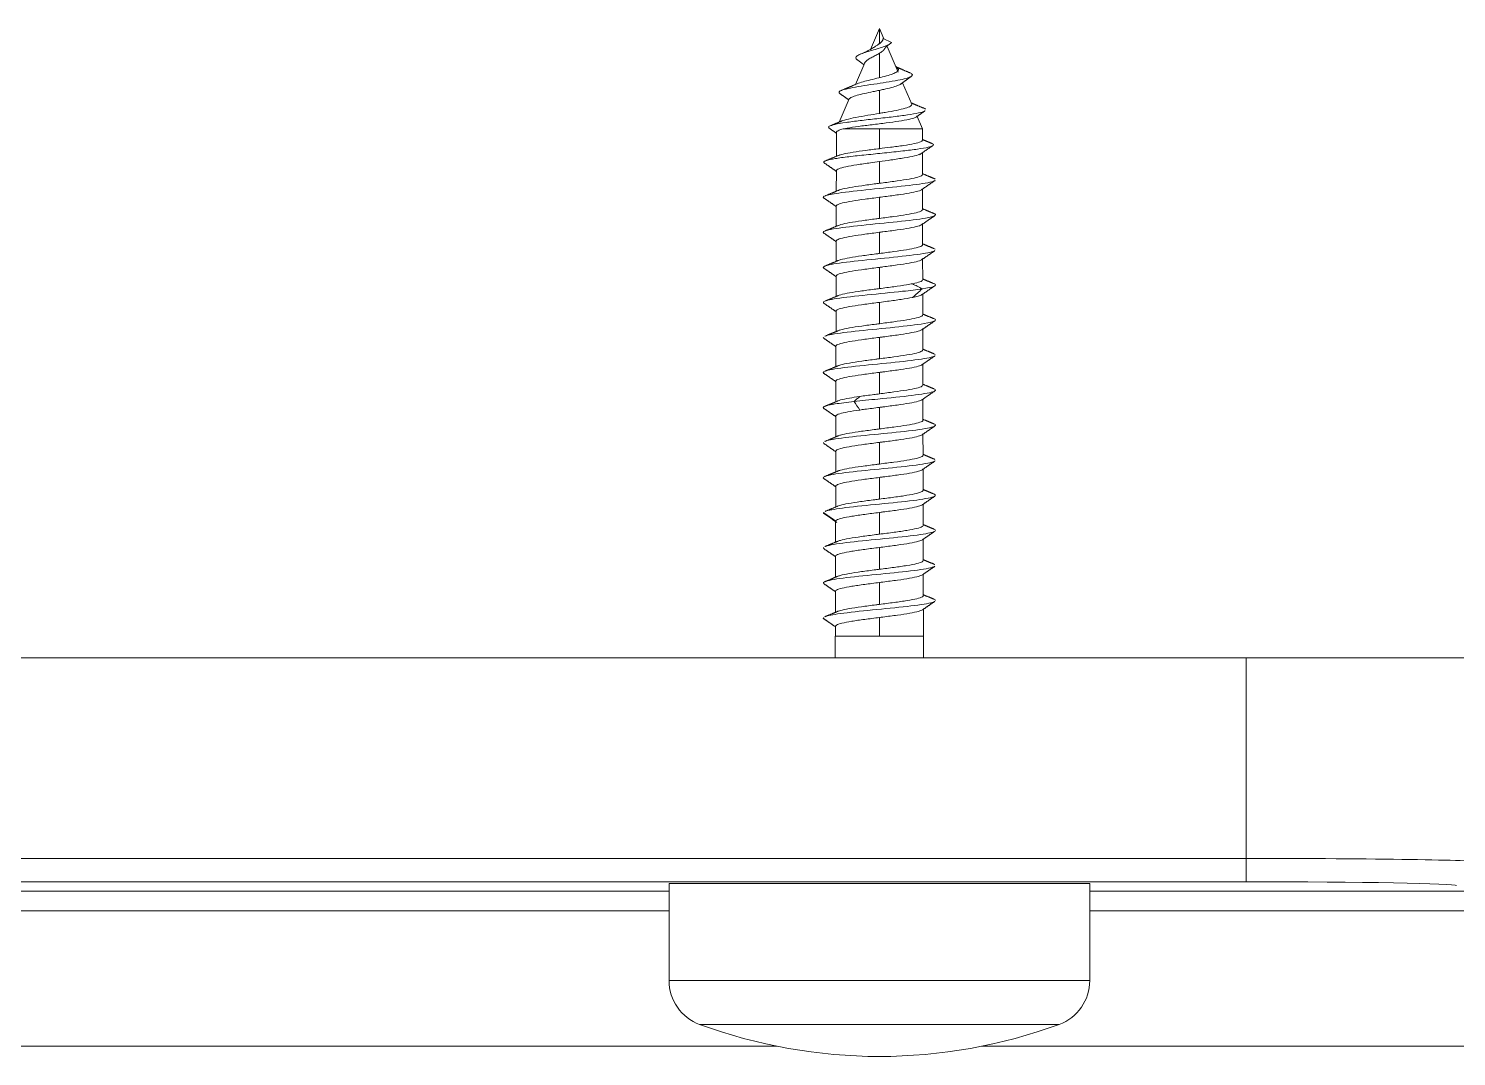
# Model space of a CAD drawing. Extents: x 4791 to 7950, y -233 to 2082.
# Drawn here: x 5744.2 to 5805.3, y 1783.2 to 1827.1 of the extents above; entities that cross this region are included whole.
import ezdxf

# ---------------------------------------------------------------- set-up
doc = ezdxf.new("R2010")
doc.units = 0
doc.header["$LTSCALE"] = 1.7
doc.header["$MEASUREMENT"] = 0
doc.layers.add('1', color=7, linetype='CONTINUOUS', true_color=0xffffff)

msp = doc.modelspace()

# ---------------------------------------------------------------- linework, layer by layer
at = {"layer": '1', "color": 7, "linetype": 'Continuous', "lineweight": 18}
for p, q in [((5780.631, 1827.139), (5780.25, 1826.249)), ((5780.82, 1826.698), (5780.631, 1827.139)), ((5780.79, 1826.713), (5781.151, 1826.546)), ((5781.044, 1826.462), (5781.006, 1826.432)), ((5781.434, 1825.266), (5780.958, 1826.377)), ((5780.003, 1825.672), (5779.607, 1824.748)), ((5782.016, 1823.909), (5781.624, 1824.822)), ((5779.34, 1824.125), (5778.917, 1823.138)), ((5782.471, 1822.847), (5782.242, 1823.381)), ((5779.08, 1822.847), (5780.631, 1822.847)), ((5780.631, 1822.847), (5782.471, 1822.847)), ((5782.472, 1822.358), (5782.471, 1822.847)), ((5778.792, 1822.691), (5778.79, 1821.672)), ((5782.475, 1820.893), (5782.473, 1821.827)), ((5778.789, 1821.056), (5778.787, 1820.18)), ((5782.478, 1819.392), (5782.476, 1820.272)), ((5778.786, 1819.545), (5778.784, 1818.678)), ((5782.48, 1817.891), (5782.479, 1818.774)), ((5778.783, 1818.047), (5778.781, 1817.177)), ((5782.483, 1816.389), (5782.482, 1817.275)), ((5778.78, 1816.549), (5778.778, 1815.676)), ((5782.486, 1814.889), (5782.485, 1815.777)), ((5778.777, 1815.051), (5778.775, 1814.175)), ((5782.489, 1813.387), (5782.487, 1814.28)), ((5778.774, 1813.553), (5778.772, 1812.674)), ((5782.492, 1811.886), (5782.49, 1812.781)), ((5778.771, 1812.055), (5778.769, 1811.172)), ((5782.495, 1810.385), (5782.493, 1811.283)), ((5778.768, 1810.557), (5778.766, 1809.671)), ((5782.498, 1808.884), (5782.496, 1809.785)), ((5778.765, 1809.059), (5778.764, 1808.17)), ((5782.501, 1807.383), (5782.499, 1808.287)), ((5778.762, 1807.561), (5778.761, 1806.669)), ((5782.504, 1805.881), (5782.502, 1806.79)), ((5778.759, 1806.063), (5778.758, 1805.168)), ((5782.507, 1804.38), (5782.505, 1805.291)), ((5778.757, 1804.565), (5778.755, 1803.667)), ((5782.51, 1802.879), (5782.508, 1803.793)), ((5778.754, 1803.067), (5778.752, 1802.165)), ((5782.513, 1801.139), (5782.511, 1802.296)), ((5778.751, 1801.569), (5778.75, 1801.139)), ((5778.743, 1801.139), (5778.743, 1800.216)), ((5780.631, 1801.139), (5778.743, 1801.139)), ((5782.52, 1801.139), (5780.631, 1801.139)), ((5782.52, 1800.216), (5782.52, 1801.139)), ((5796.318, 1800.216), (5504.845, 1800.216)), ((5796.318, 1800.216), (5806.317, 1800.216)), ((5771.631, 1790.565), (5771.631, 1786.412)), ((5771.631, 1790.565), (5789.631, 1790.565)), ((5789.631, 1786.412), (5789.631, 1790.565))]:
    msp.add_line(p, q, dxfattribs=at)
at = {"layer": '1', "color": 7, "linetype": 'Continuous', "lineweight": 13}
for p, q in [((5780.631, 1827.139), (5780.631, 1826.492)), ((5780.631, 1825.036), (5780.631, 1826.081)), ((5780.631, 1823.509), (5780.631, 1824.495)), ((5780.631, 1822), (5780.631, 1822.847)), ((5780.631, 1820.518), (5780.631, 1821.449)), ((5780.631, 1819.017), (5780.631, 1819.919)), ((5780.631, 1817.516), (5780.631, 1818.421)), ((5780.631, 1816.014), (5780.631, 1816.923)), ((5780.631, 1814.513), (5780.631, 1815.425)), ((5780.631, 1813.012), (5780.631, 1813.927)), ((5780.631, 1811.511), (5780.631, 1812.429)), ((5780.631, 1810.01), (5780.631, 1810.931)), ((5780.631, 1808.509), (5780.631, 1809.433)), ((5780.631, 1807.007), (5780.631, 1807.935)), ((5780.631, 1805.506), (5780.631, 1806.437)), ((5780.631, 1804.005), (5780.631, 1804.939)), ((5780.631, 1802.504), (5780.631, 1803.441)), ((5780.631, 1801.139), (5780.631, 1801.943)), ((5796.318, 1791.635), (5796.318, 1800.216)), ((5504.845, 1791.635), (5796.318, 1791.635)), ((5796.318, 1791.635), (5796.318, 1790.635)), ((5796.318, 1790.635), (5504.845, 1790.635)), ((5529.634, 1790.232), (5771.631, 1790.232)), ((5789.629, 1790.232), (5806.11, 1790.232)), ((5771.631, 1789.39), (5529.634, 1789.39)), ((5806.11, 1789.39), (5789.629, 1789.39)), ((5771.631, 1786.412), (5789.631, 1786.412)), ((5772.941, 1784.535), (5788.322, 1784.535)), ((5776.239, 1783.601), (5525.025, 1783.601)), ((5881.516, 1783.601), (5785.014, 1783.601))]:
    msp.add_line(p, q, dxfattribs=at)
at = {"layer": '1', "color": 7, "linetype": 'Continuous', "lineweight": 18}
for centre, radius, start, end in [((5773.631, 1786.412), 2, 180, 249.79319), ((5787.631, 1786.412), 2, 290.20681, 0), ((5780.631, 1805.43), 22.266, 249.79319, 290.20681)]:
    msp.add_arc(centre, radius, start, end, dxfattribs=at)
at = {"layer": '1', "color": 7, "linetype": 'Continuous', "lineweight": 13}
for centre, major_axis, ratio in [((5796.318, 1791.478), (10, 0), 0.01571), ((5796.318, 1790.478), (9, 0), 0.017455)]:
    msp.add_ellipse(centre, major_axis=major_axis, ratio=ratio, start_param=0.017453, end_param=1.570796, dxfattribs=at)
at = {"layer": '1', "color": 7, "linetype": 'Continuous', "lineweight": 18}
for points, knots in [([(5779.675, 1825.811), (5779.66, 1825.822), (5779.647, 1825.832), (5779.616, 1825.87), (5779.614, 1825.897), (5779.651, 1825.953), (5779.691, 1825.982), (5779.806, 1826.038), (5779.879, 1826.067), (5780.045, 1826.122), (5780.14, 1826.151), (5780.333, 1826.207), (5780.433, 1826.236), (5780.623, 1826.293), (5780.715, 1826.321), (5780.877, 1826.378), (5780.949, 1826.407), (5781.061, 1826.464), (5781.105, 1826.493), (5781.14, 1826.53), (5781.146, 1826.538), (5781.151, 1826.546)], [0, 0, 0, 0, 0.053994, 0.053994, 0.187609, 0.187609, 0.321597, 0.321597, 0.44559, 0.44559, 0.564489, 0.564489, 0.677266, 0.677266, 0.783346, 0.783346, 0.883307, 0.883307, 0.976211, 0.976211, 1, 1, 1, 1]), ([(5780.45, 1826.368), (5780.462, 1826.376), (5780.475, 1826.384), (5780.53, 1826.42), (5780.573, 1826.449), (5780.619, 1826.483), (5780.625, 1826.488), (5780.631, 1826.492)], [0, 0, 0, 0, 0.21073, 0.21073, 0.896872, 0.896872, 1, 1, 1, 1]), ([(5780.631, 1826.492), (5780.655, 1826.51), (5780.677, 1826.529), (5780.724, 1826.574), (5780.748, 1826.602), (5780.771, 1826.642), (5780.776, 1826.655), (5780.783, 1826.676), (5780.785, 1826.684), (5780.788, 1826.696), (5780.788, 1826.701), (5780.789, 1826.707), (5780.789, 1826.708), (5780.789, 1826.711), (5780.79, 1826.711), (5780.79, 1826.712), (5780.79, 1826.712), (5780.79, 1826.712), (5780.79, 1826.712), (5780.79, 1826.713)], [0, 0, 0, 0, 0.270369, 0.270369, 0.64921, 0.64921, 0.812706, 0.812706, 0.91559, 0.91559, 0.968278, 0.968278, 0.98945, 0.98945, 0.996538, 0.996538, 0.998675, 0.998675, 1, 1, 1, 1]), ([(5780.45, 1826.371), (5780.428, 1826.354), (5780.357, 1826.304), (5780.203, 1826.22), (5779.997, 1826.121), (5779.856, 1826.058), (5779.782, 1826.026)], [0, 0, 0, 0, 0.133749, 0.407058, 0.694727, 1, 1, 1, 1]), ([(5780.631, 1826.081), (5780.628, 1826.079), (5780.624, 1826.077), (5780.606, 1826.067), (5780.591, 1826.058), (5780.519, 1826.018), (5780.458, 1825.986), (5780.344, 1825.926), (5780.288, 1825.896), (5780.186, 1825.837), (5780.139, 1825.808), (5780.062, 1825.749), (5780.032, 1825.72), (5780.009, 1825.684), (5780.005, 1825.676), (5780.001, 1825.668)], [0, 0, 0, 0, 0.013158, 0.013158, 0.065887, 0.065887, 0.274005, 0.274005, 0.481667, 0.481667, 0.703425, 0.703425, 0.936248, 0.936248, 1, 1, 1, 1]), ([(5780.804, 1826.2), (5780.8, 1826.197), (5780.796, 1826.193), (5780.752, 1826.157), (5780.706, 1826.126), (5780.648, 1826.091), (5780.64, 1826.086), (5780.631, 1826.081)], [0, 0, 0, 0, 0.089087, 0.089087, 0.868089, 0.868089, 1, 1, 1, 1]), ([(5778.944, 1824.354), (5778.902, 1824.379), (5778.89, 1824.405), (5778.926, 1824.457), (5778.977, 1824.484), (5779.139, 1824.538), (5779.255, 1824.567), (5779.527, 1824.622), (5779.681, 1824.649), (5780.018, 1824.703), (5780.207, 1824.732), (5780.573, 1824.786), (5780.755, 1824.814), (5781.1, 1824.868), (5781.268, 1824.897), (5781.553, 1824.952), (5781.676, 1824.979), (5781.871, 1825.034), (5781.947, 1825.062), (5782.037, 1825.117), (5782.051, 1825.146), (5782.02, 1825.198), (5781.987, 1825.221), (5781.936, 1825.244)], [0, 0, 0, 0, 0.094712, 0.094712, 0.193023, 0.193023, 0.294142, 0.294142, 0.388515, 0.388515, 0.485876, 0.485876, 0.577355, 0.577355, 0.669103, 0.669103, 0.756657, 0.756657, 0.843877, 0.843877, 0.931019, 0.931019, 1, 1, 1, 1]), ([(5779.635, 1824.76), (5779.693, 1824.787), (5779.771, 1824.814), (5779.951, 1824.868), (5780.055, 1824.895), (5780.278, 1824.951), (5780.401, 1824.98), (5780.633, 1825.036), (5780.746, 1825.063), (5780.958, 1825.119), (5781.059, 1825.149), (5781.222, 1825.205), (5781.289, 1825.233), (5781.388, 1825.289), (5781.423, 1825.318), (5781.451, 1825.375), (5781.445, 1825.404), (5781.405, 1825.454), (5781.379, 1825.476), (5781.345, 1825.497)], [0, 0, 0, 0, 0.125128, 0.125128, 0.248379, 0.248379, 0.373921, 0.373921, 0.489541, 0.489541, 0.607231, 0.607231, 0.71514, 0.71514, 0.822865, 0.822865, 0.926994, 0.926994, 1, 1, 1, 1]), ([(5781.549, 1824.768), (5781.515, 1824.744), (5781.466, 1824.72), (5781.334, 1824.669), (5781.246, 1824.641), (5781.047, 1824.587), (5780.933, 1824.56), (5780.755, 1824.521), (5780.693, 1824.508), (5780.631, 1824.495)], [0, 0, 0, 0, 0.252329, 0.252329, 0.546531, 0.546531, 0.847912, 0.847912, 1, 1, 1, 1]), ([(5780.631, 1824.495), (5780.627, 1824.494), (5780.623, 1824.493), (5780.602, 1824.489), (5780.586, 1824.485), (5780.502, 1824.468), (5780.434, 1824.454), (5780.238, 1824.413), (5780.109, 1824.387), (5779.875, 1824.334), (5779.766, 1824.308), (5779.58, 1824.255), (5779.502, 1824.229), (5779.389, 1824.178), (5779.353, 1824.152), (5779.34, 1824.126), (5779.34, 1824.125), (5779.339, 1824.124)], [0, 0, 0, 0, 0.006509, 0.006509, 0.032558, 0.032558, 0.13749, 0.13749, 0.345121, 0.345121, 0.554935, 0.554935, 0.77229, 0.77229, 0.992288, 0.992288, 1, 1, 1, 1]), ([(5778.491, 1822.871), (5778.489, 1822.872), (5778.487, 1822.873), (5778.442, 1822.901), (5778.443, 1822.929), (5778.532, 1822.983), (5778.615, 1823.01), (5778.851, 1823.064), (5779.013, 1823.092), (5779.382, 1823.147), (5779.591, 1823.174), (5780.034, 1823.227), (5780.276, 1823.255), (5780.754, 1823.31), (5780.998, 1823.337), (5781.441, 1823.391), (5781.648, 1823.418), (5782.019, 1823.472), (5782.185, 1823.501), (5782.427, 1823.555), (5782.514, 1823.582), (5782.568, 1823.61), (5782.572, 1823.613), (5782.576, 1823.615)], [0, 0, 0, 0, 0.004462, 0.004462, 0.120474, 0.120474, 0.230011, 0.230011, 0.345078, 0.345078, 0.453574, 0.453574, 0.564128, 0.564128, 0.674215, 0.674215, 0.779442, 0.779442, 0.889299, 0.889299, 0.991354, 0.991354, 1, 1, 1, 1]), ([(5778.962, 1823.154), (5779.016, 1823.184), (5779.104, 1823.215), (5779.331, 1823.276), (5779.472, 1823.307), (5779.784, 1823.366), (5779.961, 1823.397), (5780.302, 1823.454), (5780.468, 1823.482), (5780.631, 1823.509)], [0, 0, 0, 0, 0.266256, 0.266256, 0.523749, 0.523749, 0.77866, 0.77866, 1, 1, 1, 1]), ([(5779.08, 1822.847), (5779.082, 1822.848), (5779.085, 1822.848), (5779.097, 1822.851), (5779.107, 1822.853), (5779.159, 1822.862), (5779.203, 1822.87), (5779.39, 1822.901), (5779.557, 1822.927), (5779.918, 1822.976), (5780.117, 1823.001), (5780.518, 1823.049), (5780.726, 1823.074), (5781.112, 1823.125), (5781.298, 1823.151), (5781.626, 1823.2), (5781.775, 1823.225), (5782.008, 1823.276), (5782.098, 1823.302), (5782.212, 1823.353), (5782.239, 1823.378), (5782.231, 1823.405), (5782.231, 1823.407), (5782.23, 1823.408)], [0, 0, 0, 0, 0.002839, 0.002839, 0.014196, 0.014196, 0.059756, 0.059756, 0.197448, 0.197448, 0.335328, 0.335328, 0.472413, 0.472413, 0.6052, 0.6052, 0.737463, 0.737463, 0.86584, 0.86584, 0.992579, 0.992579, 1, 1, 1, 1]), ([(5780.631, 1823.509), (5780.648, 1823.512), (5780.665, 1823.515), (5780.75, 1823.529), (5780.818, 1823.54), (5781.052, 1823.58), (5781.214, 1823.609), (5781.501, 1823.668), (5781.63, 1823.699), (5781.833, 1823.758), (5781.912, 1823.788), (5782, 1823.842), (5782.02, 1823.868), (5782.019, 1823.893)], [0, 0, 0, 0, 0.022895, 0.022895, 0.114842, 0.114842, 0.348856, 0.348856, 0.582399, 0.582399, 0.811761, 0.811761, 1, 1, 1, 1]), ([(5782.608, 1823.687), (5782.606, 1823.689), (5782.605, 1823.69), (5782.59, 1823.705), (5782.566, 1823.719), (5782.533, 1823.732)], [0, 0, 0, 0, 0.105043, 0.105043, 1, 1, 1, 1]), ([(5779.08, 1822.848), (5779.012, 1822.829), (5778.954, 1822.81), (5778.836, 1822.761), (5778.796, 1822.728), (5778.792, 1822.695), (5778.792, 1822.693), (5778.792, 1822.691)], [0, 0, 0, 0, 0.36243, 0.36243, 0.964812, 0.964812, 1, 1, 1, 1]), ([(5778.278, 1821.384), (5778.264, 1821.394), (5778.256, 1821.403), (5778.244, 1821.44), (5778.283, 1821.468), (5778.453, 1821.522), (5778.581, 1821.549), (5778.904, 1821.602), (5779.106, 1821.629), (5779.554, 1821.683), (5779.807, 1821.711), (5780.322, 1821.764), (5780.592, 1821.791), (5781.12, 1821.845), (5781.386, 1821.873), (5781.859, 1821.927), (5782.076, 1821.953), (5782.45, 1822.007), (5782.609, 1822.035), (5782.829, 1822.089), (5782.899, 1822.116), (5782.956, 1822.169), (5782.938, 1822.197), (5782.874, 1822.225)], [0, 0, 0, 0, 0.033533, 0.033533, 0.13386, 0.13386, 0.229728, 0.229728, 0.327367, 0.327367, 0.424452, 0.424452, 0.520354, 0.520354, 0.61819, 0.61819, 0.712317, 0.712317, 0.810226, 0.810226, 0.90322, 0.90322, 1, 1, 1, 1]), ([(5782.472, 1822.358), (5782.472, 1822.336), (5782.445, 1822.313), (5782.334, 1822.266), (5782.239, 1822.241), (5781.994, 1822.189), (5781.841, 1822.163), (5781.498, 1822.111), (5781.304, 1822.085), (5780.95, 1822.04), (5780.79, 1822.02), (5780.631, 1822)], [0, 0, 0, 0, 0.186114, 0.186114, 0.402611, 0.402611, 0.619059, 0.619059, 0.835641, 0.835641, 1, 1, 1, 1]), ([(5778.874, 1821.707), (5778.923, 1821.728), (5778.994, 1821.749), (5779.196, 1821.795), (5779.34, 1821.822), (5779.669, 1821.875), (5779.858, 1821.901), (5780.24, 1821.951), (5780.437, 1821.975), (5780.631, 1822)], [0, 0, 0, 0, 0.212435, 0.212435, 0.480796, 0.480796, 0.749178, 0.749178, 1, 1, 1, 1]), ([(5782.435, 1821.801), (5782.426, 1821.795), (5782.415, 1821.788), (5782.345, 1821.753), (5782.253, 1821.722), (5782.011, 1821.663), (5781.859, 1821.635), (5781.518, 1821.577), (5781.325, 1821.548), (5780.965, 1821.495), (5780.797, 1821.472), (5780.631, 1821.45)], [0, 0, 0, 0, 0.054359, 0.054359, 0.303629, 0.303629, 0.553089, 0.553089, 0.802302, 0.802302, 1, 1, 1, 1]), ([(5780.631, 1821.45), (5780.505, 1821.432), (5780.377, 1821.415), (5780.05, 1821.369), (5779.851, 1821.339), (5779.495, 1821.282), (5779.333, 1821.254), (5779.071, 1821.198), (5778.966, 1821.168), (5778.826, 1821.111), (5778.789, 1821.084), (5778.789, 1821.056), (5778.789, 1821.056), (5778.789, 1821.056)], [0, 0, 0, 0, 0.130851, 0.130851, 0.347911, 0.347911, 0.564977, 0.564977, 0.781843, 0.781843, 0.998847, 0.998847, 1, 1, 1, 1]), ([(5778.309, 1819.981), (5778.412, 1820.021), (5778.87, 1820.113), (5780.204, 1820.256), (5781.811, 1820.409), (5782.757, 1820.537), (5782.977, 1820.614), (5783.01, 1820.64)], [0, 0, 0, 0, 0.183525, 0.416808, 0.650092, 0.883376, 1, 1, 1, 1]), ([(5778.877, 1820.217), (5778.907, 1820.23), (5778.944, 1820.242), (5779.082, 1820.282), (5779.21, 1820.31), (5779.512, 1820.363), (5779.69, 1820.39), (5780.07, 1820.444), (5780.277, 1820.472), (5780.534, 1820.505), (5780.583, 1820.511), (5780.631, 1820.518)], [0, 0, 0, 0, 0.125432, 0.125432, 0.396057, 0.396057, 0.666715, 0.666715, 0.937294, 0.937294, 1, 1, 1, 1]), ([(5780.631, 1820.518), (5780.84, 1820.545), (5781.05, 1820.572), (5781.443, 1820.626), (5781.63, 1820.653), (5781.953, 1820.707), (5782.094, 1820.735), (5782.312, 1820.789), (5782.391, 1820.816), (5782.461, 1820.859), (5782.474, 1820.876), (5782.474, 1820.893)], [0, 0, 0, 0, 0.216785, 0.216785, 0.4336, 0.4336, 0.6504, 0.6504, 0.867188, 0.867188, 1, 1, 1, 1]), ([(5783.023, 1820.69), (5783.016, 1820.699), (5782.979, 1820.726), (5782.893, 1820.754), (5782.816, 1820.772)], [0, 0, 0, 0, 0.318903, 1, 1, 1, 1]), ([(5778.26, 1819.884), (5778.227, 1819.906), (5778.222, 1819.932), (5778.26, 1819.958), (5778.268, 1819.962)], [0, 0, 0, 0, 0.822617, 1, 1, 1, 1]), ([(5780.631, 1819.919), (5780.423, 1819.892), (5780.212, 1819.865), (5779.819, 1819.812), (5779.632, 1819.784), (5779.309, 1819.73), (5779.167, 1819.703), (5778.949, 1819.65), (5778.87, 1819.622), (5778.8, 1819.578), (5778.786, 1819.561), (5778.786, 1819.545)], [0, 0, 0, 0, 0.216607, 0.216607, 0.433194, 0.433194, 0.649809, 0.649809, 0.866421, 0.866421, 1, 1, 1, 1]), ([(5782.448, 1820.253), (5782.425, 1820.236), (5782.389, 1820.219), (5782.262, 1820.174), (5782.148, 1820.148), (5781.872, 1820.094), (5781.705, 1820.066), (5781.34, 1820.012), (5781.138, 1819.986), (5780.833, 1819.946), (5780.732, 1819.933), (5780.631, 1819.919)], [0, 0, 0, 0, 0.152508, 0.152508, 0.396166, 0.396166, 0.639773, 0.639773, 0.883479, 0.883479, 1, 1, 1, 1]), ([(5778.26, 1818.384), (5778.245, 1818.393), (5778.187, 1818.454), (5778.523, 1818.566), (5779.827, 1818.72), (5781.453, 1818.873), (5782.619, 1819.011), (5782.946, 1819.098), (5783.002, 1819.134)], [0, 0, 0, 0, 0.038018, 0.242866, 0.447714, 0.652561, 0.857409, 1, 1, 1, 1]), ([(5780.631, 1819.016), (5780.84, 1819.043), (5781.051, 1819.071), (5781.444, 1819.125), (5781.631, 1819.152), (5781.955, 1819.206), (5782.096, 1819.234), (5782.314, 1819.288), (5782.394, 1819.315), (5782.464, 1819.358), (5782.477, 1819.375), (5782.477, 1819.392)], [0, 0, 0, 0, 0.216697, 0.216697, 0.433397, 0.433397, 0.650035, 0.650035, 0.866697, 0.866697, 1, 1, 1, 1]), ([(5783.024, 1819.152), (5783.031, 1819.162), (5783.037, 1819.188), (5782.997, 1819.214), (5782.956, 1819.23)], [0, 0, 0, 0, 0.359814, 1, 1, 1, 1]), ([(5778.869, 1818.714), (5778.899, 1818.727), (5778.938, 1818.74), (5779.079, 1818.781), (5779.208, 1818.808), (5779.51, 1818.862), (5779.688, 1818.889), (5780.069, 1818.944), (5780.277, 1818.971), (5780.534, 1819.004), (5780.583, 1819.01), (5780.631, 1819.016)], [0, 0, 0, 0, 0.131924, 0.131924, 0.400553, 0.400553, 0.669164, 0.669164, 0.93776, 0.93776, 1, 1, 1, 1]), ([(5782.479, 1818.796), (5782.479, 1818.785), (5782.473, 1818.775), (5782.436, 1818.738), (5782.373, 1818.711), (5782.184, 1818.657), (5782.056, 1818.629), (5781.754, 1818.576), (5781.576, 1818.549), (5781.195, 1818.494), (5780.987, 1818.467), (5780.73, 1818.434), (5780.681, 1818.428), (5780.631, 1818.422)], [0, 0, 0, 0, 0.0829, 0.0829, 0.299494, 0.299494, 0.516115, 0.516115, 0.732734, 0.732734, 0.949407, 0.949407, 1, 1, 1, 1]), ([(5780.631, 1818.422), (5780.423, 1818.395), (5780.211, 1818.367), (5779.818, 1818.313), (5779.631, 1818.286), (5779.306, 1818.232), (5779.165, 1818.205), (5778.947, 1818.151), (5778.867, 1818.124), (5778.797, 1818.081), (5778.783, 1818.064), (5778.783, 1818.047)], [0, 0, 0, 0, 0.216621, 0.216621, 0.433232, 0.433232, 0.649788, 0.649788, 0.866426, 0.866426, 1, 1, 1, 1]), ([(5780.631, 1817.515), (5780.84, 1817.543), (5781.052, 1817.57), (5781.445, 1817.624), (5781.633, 1817.651), (5781.957, 1817.705), (5782.099, 1817.732), (5782.317, 1817.786), (5782.397, 1817.814), (5782.467, 1817.857), (5782.48, 1817.874), (5782.48, 1817.891)], [0, 0, 0, 0, 0.216699, 0.216699, 0.433376, 0.433376, 0.650025, 0.650025, 0.866659, 0.866659, 1, 1, 1, 1]), ([(5778.258, 1816.885), (5778.187, 1816.933), (5778.347, 1817.033), (5779.468, 1817.183), (5781.077, 1817.337), (5782.477, 1817.487), (5782.931, 1817.587), (5783.004, 1817.635)], [0, 0, 0, 0, 0.193025, 0.39801, 0.602996, 0.807981, 1, 1, 1, 1]), ([(5778.862, 1817.211), (5778.894, 1817.225), (5778.934, 1817.239), (5779.077, 1817.28), (5779.205, 1817.307), (5779.508, 1817.361), (5779.687, 1817.388), (5780.068, 1817.442), (5780.276, 1817.469), (5780.533, 1817.503), (5780.582, 1817.509), (5780.631, 1817.515)], [0, 0, 0, 0, 0.13621, 0.13621, 0.403507, 0.403507, 0.670727, 0.670727, 0.937977, 0.937977, 1, 1, 1, 1]), ([(5782.481, 1817.298), (5782.482, 1817.287), (5782.476, 1817.277), (5782.439, 1817.24), (5782.376, 1817.213), (5782.187, 1817.159), (5782.058, 1817.131), (5781.756, 1817.078), (5781.577, 1817.051), (5781.196, 1816.997), (5780.988, 1816.969), (5780.731, 1816.936), (5780.681, 1816.93), (5780.631, 1816.923)], [0, 0, 0, 0, 0.083189, 0.083189, 0.299734, 0.299734, 0.516223, 0.516223, 0.732795, 0.732795, 0.949323, 0.949323, 1, 1, 1, 1]), ([(5780.631, 1816.923), (5780.423, 1816.897), (5780.211, 1816.869), (5779.817, 1816.815), (5779.629, 1816.788), (5779.305, 1816.735), (5779.163, 1816.707), (5778.944, 1816.653), (5778.864, 1816.626), (5778.794, 1816.583), (5778.78, 1816.566), (5778.78, 1816.549)], [0, 0, 0, 0, 0.216591, 0.216591, 0.433228, 0.433228, 0.649862, 0.649862, 0.866552, 0.866552, 1, 1, 1, 1]), ([(5780.631, 1816.014), (5780.841, 1816.041), (5781.052, 1816.068), (5781.447, 1816.123), (5781.634, 1816.15), (5781.887, 1816.192), (5781.97, 1816.207), (5782.045, 1816.222)], [0, 0, 0, 0, 0.392359, 0.392359, 0.784773, 0.784773, 1, 1, 1, 1]), ([(5782.045, 1816.222), (5782.18, 1816.248), (5782.289, 1816.276), (5782.437, 1816.33), (5782.478, 1816.357), (5782.483, 1816.386), (5782.483, 1816.388), (5782.483, 1816.389)], [0, 0, 0, 0, 0.484487, 0.484487, 0.969039, 0.969039, 1, 1, 1, 1]), ([(5782.462, 1816.003), (5782.69, 1816.038), (5783.05, 1816.113), (5783.056, 1816.188), (5782.963, 1816.227)], [0, 0, 0, 0, 0.46975, 1, 1, 1, 1]), ([(5778.26, 1815.384), (5778.233, 1815.402), (5778.201, 1815.47), (5778.682, 1815.59), (5780.078, 1815.744), (5781.527, 1815.881), (5782.234, 1815.968), (5782.462, 1816.003)], [0, 0, 0, 0, 0.084515, 0.332863, 0.58121, 0.829558, 1, 1, 1, 1]), ([(5780.631, 1815.426), (5780.422, 1815.398), (5780.21, 1815.371), (5779.815, 1815.318), (5779.628, 1815.29), (5779.302, 1815.236), (5779.16, 1815.209), (5778.941, 1815.155), (5778.862, 1815.128), (5778.791, 1815.084), (5778.777, 1815.067), (5778.777, 1815.051)], [0, 0, 0, 0, 0.2166, 0.2166, 0.433158, 0.433158, 0.649706, 0.649706, 0.866286, 0.866286, 1, 1, 1, 1]), ([(5778.865, 1815.712), (5778.896, 1815.725), (5778.934, 1815.738), (5779.074, 1815.778), (5779.203, 1815.806), (5779.506, 1815.86), (5779.685, 1815.887), (5780.067, 1815.941), (5780.275, 1815.969), (5780.533, 1816.002), (5780.582, 1816.008), (5780.631, 1816.014)], [0, 0, 0, 0, 0.129074, 0.129074, 0.398518, 0.398518, 0.667987, 0.667987, 0.937392, 0.937392, 1, 1, 1, 1]), ([(5782.046, 1815.632), (5781.911, 1815.606), (5781.746, 1815.578), (5781.385, 1815.524), (5781.183, 1815.497), (5780.864, 1815.456), (5780.747, 1815.441), (5780.631, 1815.426)], [0, 0, 0, 0, 0.392275, 0.392275, 0.784631, 0.784631, 1, 1, 1, 1]), ([(5782.452, 1815.755), (5782.419, 1815.732), (5782.362, 1815.71), (5782.219, 1815.67), (5782.139, 1815.651), (5782.046, 1815.632)], [0, 0, 0, 0, 0.548071, 0.548071, 1, 1, 1, 1]), ([(5780.631, 1814.513), (5780.841, 1814.54), (5781.053, 1814.568), (5781.448, 1814.621), (5781.636, 1814.648), (5781.961, 1814.703), (5782.103, 1814.73), (5782.322, 1814.784), (5782.402, 1814.811), (5782.472, 1814.855), (5782.486, 1814.872), (5782.486, 1814.888)], [0, 0, 0, 0, 0.216676, 0.216676, 0.433337, 0.433337, 0.649939, 0.649939, 0.866561, 0.866561, 1, 1, 1, 1]), ([(5778.304, 1813.979), (5778.365, 1814.004), (5778.665, 1814.08), (5779.707, 1814.208), (5781.331, 1814.361), (5782.575, 1814.503), (5782.941, 1814.594), (5783.003, 1814.634)], [0, 0, 0, 0, 0.114836, 0.349295, 0.583754, 0.818213, 1, 1, 1, 1]), ([(5778.858, 1814.209), (5778.889, 1814.223), (5778.929, 1814.237), (5779.072, 1814.277), (5779.201, 1814.305), (5779.504, 1814.358), (5779.683, 1814.386), (5780.066, 1814.44), (5780.275, 1814.467), (5780.533, 1814.5), (5780.582, 1814.507), (5780.631, 1814.513)], [0, 0, 0, 0, 0.135156, 0.135156, 0.402739, 0.402739, 0.670278, 0.670278, 0.937827, 0.937827, 1, 1, 1, 1]), ([(5782.487, 1814.302), (5782.487, 1814.291), (5782.482, 1814.281), (5782.445, 1814.244), (5782.381, 1814.217), (5782.191, 1814.163), (5782.063, 1814.135), (5781.759, 1814.082), (5781.58, 1814.055), (5781.198, 1814), (5780.989, 1813.973), (5780.731, 1813.94), (5780.681, 1813.934), (5780.631, 1813.928)], [0, 0, 0, 0, 0.082852, 0.082852, 0.299435, 0.299435, 0.51601, 0.51601, 0.732619, 0.732619, 0.949244, 0.949244, 1, 1, 1, 1]), ([(5783.027, 1814.656), (5783.03, 1814.66), (5783.038, 1814.685), (5783.008, 1814.709), (5782.957, 1814.73)], [0, 0, 0, 0, 0.168349, 1, 1, 1, 1]), ([(5778.259, 1813.884), (5778.251, 1813.89), (5778.233, 1813.904), (5778.23, 1813.919), (5778.233, 1813.928)], [0, 0, 0, 0, 0.367268, 1, 1, 1, 1]), ([(5780.631, 1813.928), (5780.422, 1813.901), (5780.209, 1813.873), (5779.814, 1813.819), (5779.626, 1813.792), (5779.3, 1813.739), (5779.158, 1813.711), (5778.939, 1813.657), (5778.859, 1813.63), (5778.788, 1813.587), (5778.774, 1813.57), (5778.774, 1813.553)], [0, 0, 0, 0, 0.216617, 0.216617, 0.433258, 0.433258, 0.649841, 0.649841, 0.866516, 0.866516, 1, 1, 1, 1]), ([(5778.257, 1812.386), (5778.194, 1812.43), (5778.322, 1812.525), (5779.356, 1812.672), (5780.95, 1812.825), (5782.417, 1812.979), (5782.924, 1813.082), (5783.004, 1813.134), (5783.006, 1813.135)], [0, 0, 0, 0, 0.176253, 0.381184, 0.586114, 0.791045, 0.995975, 1, 1, 1, 1]), ([(5778.853, 1812.707), (5778.885, 1812.721), (5778.926, 1812.735), (5779.069, 1812.776), (5779.198, 1812.803), (5779.502, 1812.857), (5779.682, 1812.885), (5780.065, 1812.938), (5780.274, 1812.966), (5780.532, 1812.999), (5780.582, 1813.006), (5780.631, 1813.012)], [0, 0, 0, 0, 0.136667, 0.136667, 0.40375, 0.40375, 0.670758, 0.670758, 0.937792, 0.937792, 1, 1, 1, 1]), ([(5780.631, 1813.012), (5780.841, 1813.039), (5781.054, 1813.066), (5781.449, 1813.12), (5781.637, 1813.147), (5781.963, 1813.202), (5782.106, 1813.229), (5782.325, 1813.283), (5782.405, 1813.31), (5782.475, 1813.354), (5782.489, 1813.371), (5782.489, 1813.387)], [0, 0, 0, 0, 0.21669, 0.21669, 0.433367, 0.433367, 0.650039, 0.650039, 0.866674, 0.866674, 1, 1, 1, 1]), ([(5780.631, 1812.429), (5780.422, 1812.403), (5780.209, 1812.376), (5779.813, 1812.321), (5779.625, 1812.294), (5779.298, 1812.241), (5779.156, 1812.213), (5778.936, 1812.159), (5778.856, 1812.132), (5778.785, 1812.089), (5778.771, 1812.072), (5778.771, 1812.055)], [0, 0, 0, 0, 0.216556, 0.216556, 0.433158, 0.433158, 0.649792, 0.649792, 0.866445, 0.866445, 1, 1, 1, 1]), ([(5782.46, 1812.76), (5782.427, 1812.737), (5782.369, 1812.715), (5782.194, 1812.665), (5782.065, 1812.637), (5781.761, 1812.583), (5781.582, 1812.557), (5781.199, 1812.503), (5780.99, 1812.475), (5780.731, 1812.442), (5780.681, 1812.436), (5780.631, 1812.429)], [0, 0, 0, 0, 0.207335, 0.207335, 0.452324, 0.452324, 0.697416, 0.697416, 0.942444, 0.942444, 1, 1, 1, 1]), ([(5780.631, 1811.511), (5780.841, 1811.538), (5781.054, 1811.565), (5781.45, 1811.619), (5781.639, 1811.647), (5781.965, 1811.7), (5782.108, 1811.727), (5782.327, 1811.782), (5782.407, 1811.809), (5782.478, 1811.852), (5782.492, 1811.869), (5782.492, 1811.886)], [0, 0, 0, 0, 0.21664, 0.21664, 0.433299, 0.433299, 0.649984, 0.649984, 0.866609, 0.866609, 1, 1, 1, 1]), ([(5778.259, 1810.885), (5778.239, 1810.898), (5778.194, 1810.963), (5778.545, 1811.062), (5779.233, 1811.149), (5779.548, 1811.184)], [0, 0, 0, 0, 0.134197, 0.647629, 1, 1, 1, 1]), ([(5778.863, 1811.211), (5778.893, 1811.224), (5778.929, 1811.236), (5779.067, 1811.275), (5779.196, 1811.302), (5779.479, 1811.352), (5779.63, 1811.376), (5779.791, 1811.399)], [0, 0, 0, 0, 0.193821, 0.193821, 0.628156, 0.628156, 1, 1, 1, 1]), ([(5779.548, 1811.184), (5779.864, 1811.219), (5780.725, 1811.305), (5782.118, 1811.443), (5783.032, 1811.589), (5783.066, 1811.684), (5782.964, 1811.727)], [0, 0, 0, 0, 0.193941, 0.476527, 0.759114, 1, 1, 1, 1]), ([(5779.791, 1811.399), (5779.979, 1811.426), (5780.185, 1811.453), (5780.472, 1811.491), (5780.552, 1811.501), (5780.631, 1811.511)], [0, 0, 0, 0, 0.727794, 0.727794, 1, 1, 1, 1]), ([(5782.461, 1811.261), (5782.428, 1811.238), (5782.371, 1811.216), (5782.197, 1811.167), (5782.068, 1811.14), (5781.764, 1811.085), (5781.584, 1811.058), (5781.201, 1811.005), (5780.991, 1810.978), (5780.732, 1810.944), (5780.682, 1810.937), (5780.631, 1810.931)], [0, 0, 0, 0, 0.204162, 0.204162, 0.450113, 0.450113, 0.696084, 0.696084, 0.942059, 0.942059, 1, 1, 1, 1]), ([(5779.79, 1810.82), (5779.603, 1810.793), (5779.429, 1810.766), (5779.139, 1810.711), (5779.018, 1810.684), (5778.846, 1810.631), (5778.792, 1810.603), (5778.77, 1810.57), (5778.768, 1810.563), (5778.768, 1810.557)], [0, 0, 0, 0, 0.30851, 0.30851, 0.617085, 0.617085, 0.925622, 0.925622, 1, 1, 1, 1]), ([(5780.631, 1810.931), (5780.421, 1810.904), (5780.208, 1810.877), (5779.935, 1810.84), (5779.862, 1810.83), (5779.79, 1810.82)], [0, 0, 0, 0, 0.727601, 0.727601, 1, 1, 1, 1]), ([(5778.302, 1809.478), (5778.353, 1809.499), (5778.62, 1809.572), (5779.588, 1809.696), (5781.207, 1809.849), (5782.595, 1810.003), (5783.091, 1810.129), (5783.018, 1810.204), (5782.96, 1810.228)], [0, 0, 0, 0, 0.085453, 0.290205, 0.494956, 0.699708, 0.904459, 1, 1, 1, 1]), ([(5778.848, 1809.705), (5778.88, 1809.719), (5778.92, 1809.733), (5779.064, 1809.774), (5779.194, 1809.801), (5779.499, 1809.855), (5779.679, 1809.882), (5780.063, 1809.936), (5780.273, 1809.963), (5780.532, 1809.997), (5780.582, 1810.003), (5780.631, 1810.009)], [0, 0, 0, 0, 0.136667, 0.136667, 0.403731, 0.403731, 0.670728, 0.670728, 0.937752, 0.937752, 1, 1, 1, 1]), ([(5780.631, 1810.009), (5780.842, 1810.037), (5781.055, 1810.064), (5781.452, 1810.118), (5781.641, 1810.145), (5781.968, 1810.199), (5782.11, 1810.227), (5782.33, 1810.28), (5782.41, 1810.308), (5782.481, 1810.351), (5782.495, 1810.368), (5782.495, 1810.385)], [0, 0, 0, 0, 0.216673, 0.216673, 0.433319, 0.433319, 0.649919, 0.649919, 0.866525, 0.866525, 1, 1, 1, 1]), ([(5778.258, 1809.385), (5778.256, 1809.386), (5778.234, 1809.402), (5778.228, 1809.418), (5778.235, 1809.432)], [0, 0, 0, 0, 0.070398, 1, 1, 1, 1]), ([(5780.631, 1809.433), (5780.421, 1809.407), (5780.208, 1809.379), (5779.811, 1809.325), (5779.622, 1809.298), (5779.294, 1809.245), (5779.151, 1809.217), (5778.931, 1809.163), (5778.851, 1809.136), (5778.779, 1809.093), (5778.766, 1809.076), (5778.765, 1809.059)], [0, 0, 0, 0, 0.216588, 0.216588, 0.43322, 0.43322, 0.649814, 0.649814, 0.866492, 0.866492, 1, 1, 1, 1]), ([(5782.466, 1809.764), (5782.433, 1809.742), (5782.375, 1809.719), (5782.199, 1809.669), (5782.07, 1809.641), (5781.765, 1809.588), (5781.585, 1809.561), (5781.201, 1809.507), (5780.992, 1809.479), (5780.732, 1809.446), (5780.682, 1809.44), (5780.631, 1809.433)], [0, 0, 0, 0, 0.207895, 0.207895, 0.4527, 0.4527, 0.697575, 0.697575, 0.942432, 0.942432, 1, 1, 1, 1]), ([(5780.631, 1808.509), (5780.842, 1808.536), (5781.056, 1808.563), (5781.453, 1808.616), (5781.642, 1808.644), (5781.969, 1808.698), (5782.112, 1808.725), (5782.333, 1808.779), (5782.413, 1808.807), (5782.484, 1808.85), (5782.498, 1808.867), (5782.498, 1808.884)], [0, 0, 0, 0, 0.216664, 0.216664, 0.433327, 0.433327, 0.650003, 0.650003, 0.866625, 0.866625, 1, 1, 1, 1]), ([(5778.256, 1807.886), (5778.2, 1807.926), (5778.299, 1808.017), (5779.246, 1808.16), (5780.823, 1808.313), (5782.323, 1808.467), (5782.9, 1808.575), (5782.999, 1808.631), (5783.006, 1808.636)], [0, 0, 0, 0, 0.159585, 0.364473, 0.569362, 0.77425, 0.979139, 1, 1, 1, 1]), ([(5778.846, 1808.204), (5778.877, 1808.218), (5778.918, 1808.232), (5779.062, 1808.272), (5779.191, 1808.3), (5779.497, 1808.354), (5779.677, 1808.381), (5780.062, 1808.435), (5780.272, 1808.462), (5780.532, 1808.496), (5780.582, 1808.502), (5780.631, 1808.509)], [0, 0, 0, 0, 0.135803, 0.135803, 0.403079, 0.403079, 0.670295, 0.670295, 0.93752, 0.93752, 1, 1, 1, 1]), ([(5782.47, 1808.267), (5782.438, 1808.244), (5782.379, 1808.221), (5782.202, 1808.171), (5782.072, 1808.144), (5781.767, 1808.089), (5781.587, 1808.063), (5781.202, 1808.009), (5780.992, 1807.981), (5780.732, 1807.948), (5780.682, 1807.941), (5780.631, 1807.935)], [0, 0, 0, 0, 0.209748, 0.209748, 0.453928, 0.453928, 0.698203, 0.698203, 0.942418, 0.942418, 1, 1, 1, 1]), ([(5780.631, 1807.935), (5780.421, 1807.908), (5780.207, 1807.881), (5779.81, 1807.827), (5779.62, 1807.8), (5779.292, 1807.746), (5779.149, 1807.719), (5778.928, 1807.665), (5778.848, 1807.637), (5778.777, 1807.594), (5778.763, 1807.578), (5778.763, 1807.561)], [0, 0, 0, 0, 0.21653, 0.21653, 0.433102, 0.433102, 0.649735, 0.649735, 0.866353, 0.866353, 1, 1, 1, 1]), ([(5778.311, 1806.482), (5778.433, 1806.529), (5778.976, 1806.628), (5780.435, 1806.777), (5782.012, 1806.931), (5782.811, 1807.051), (5782.982, 1807.119), (5783.006, 1807.136)], [0, 0, 0, 0, 0.216153, 0.450969, 0.685785, 0.920601, 1, 1, 1, 1]), ([(5778.842, 1806.703), (5778.87, 1806.715), (5778.904, 1806.727), (5779.035, 1806.765), (5779.16, 1806.793), (5779.459, 1806.847), (5779.637, 1806.874), (5780.018, 1806.928), (5780.227, 1806.955), (5780.501, 1806.991), (5780.566, 1806.999), (5780.631, 1807.007)], [0, 0, 0, 0, 0.117705, 0.117705, 0.384765, 0.384765, 0.651832, 0.651832, 0.918843, 0.918843, 1, 1, 1, 1]), ([(5780.631, 1807.007), (5780.842, 1807.034), (5781.056, 1807.061), (5781.454, 1807.115), (5781.643, 1807.143), (5781.971, 1807.197), (5782.115, 1807.224), (5782.335, 1807.278), (5782.416, 1807.306), (5782.487, 1807.349), (5782.501, 1807.366), (5782.501, 1807.382)], [0, 0, 0, 0, 0.216622, 0.216622, 0.433268, 0.433268, 0.649932, 0.649932, 0.866547, 0.866547, 1, 1, 1, 1]), ([(5780.631, 1806.437), (5780.42, 1806.41), (5780.206, 1806.383), (5779.808, 1806.33), (5779.619, 1806.302), (5779.29, 1806.248), (5779.147, 1806.221), (5778.926, 1806.167), (5778.845, 1806.14), (5778.778, 1806.099), (5778.765, 1806.085), (5778.761, 1806.071)], [0, 0, 0, 0, 0.221556, 0.221556, 0.443129, 0.443129, 0.664788, 0.664788, 0.886389, 0.886389, 1, 1, 1, 1]), ([(5782.471, 1806.768), (5782.438, 1806.745), (5782.38, 1806.722), (5782.204, 1806.673), (5782.075, 1806.646), (5781.769, 1806.592), (5781.589, 1806.564), (5781.204, 1806.511), (5780.993, 1806.484), (5780.733, 1806.45), (5780.682, 1806.444), (5780.631, 1806.437)], [0, 0, 0, 0, 0.206153, 0.206153, 0.451453, 0.451453, 0.696734, 0.696734, 0.942061, 0.942061, 1, 1, 1, 1]), ([(5780.631, 1805.506), (5780.843, 1805.533), (5781.057, 1805.561), (5781.456, 1805.614), (5781.645, 1805.642), (5781.974, 1805.696), (5782.117, 1805.723), (5782.338, 1805.777), (5782.419, 1805.804), (5782.49, 1805.848), (5782.503, 1805.865), (5782.504, 1805.881)], [0, 0, 0, 0, 0.216664, 0.216664, 0.433302, 0.433302, 0.649912, 0.649912, 0.866508, 0.866508, 1, 1, 1, 1]), ([(5778.301, 1804.978), (5778.343, 1804.995), (5778.579, 1805.064), (5779.473, 1805.184), (5781.082, 1805.338), (5782.48, 1805.488), (5782.933, 1805.587), (5783.005, 1805.635)], [0, 0, 0, 0, 0.079905, 0.31368, 0.547454, 0.781228, 1, 1, 1, 1]), ([(5778.839, 1805.201), (5778.87, 1805.215), (5778.912, 1805.229), (5779.057, 1805.27), (5779.187, 1805.297), (5779.493, 1805.351), (5779.674, 1805.379), (5780.06, 1805.433), (5780.271, 1805.46), (5780.531, 1805.493), (5780.581, 1805.5), (5780.631, 1805.506)], [0, 0, 0, 0, 0.137771, 0.137771, 0.404431, 0.404431, 0.671014, 0.671014, 0.937628, 0.937628, 1, 1, 1, 1]), ([(5782.476, 1805.272), (5782.444, 1805.248), (5782.385, 1805.225), (5782.207, 1805.175), (5782.077, 1805.147), (5781.771, 1805.094), (5781.59, 1805.067), (5781.204, 1805.013), (5780.994, 1804.985), (5780.733, 1804.952), (5780.682, 1804.946), (5780.631, 1804.939)], [0, 0, 0, 0, 0.21086, 0.21086, 0.454684, 0.454684, 0.6986, 0.6986, 0.942468, 0.942468, 1, 1, 1, 1]), ([(5780.631, 1804.939), (5780.42, 1804.913), (5780.206, 1804.885), (5779.807, 1804.831), (5779.617, 1804.804), (5779.288, 1804.751), (5779.145, 1804.723), (5778.923, 1804.669), (5778.842, 1804.642), (5778.771, 1804.599), (5778.757, 1804.582), (5778.757, 1804.565)], [0, 0, 0, 0, 0.216545, 0.216545, 0.433141, 0.433141, 0.649732, 0.649732, 0.86638, 0.86638, 1, 1, 1, 1]), ([(5778.259, 1803.385), (5778.205, 1803.421), (5778.274, 1803.509), (5779.14, 1803.648), (5780.695, 1803.801), (5782.225, 1803.955), (5782.87, 1804.066), (5782.992, 1804.126), (5783.004, 1804.135)], [0, 0, 0, 0, 0.145736, 0.350558, 0.55538, 0.760202, 0.965024, 1, 1, 1, 1]), ([(5778.836, 1803.7), (5778.868, 1803.714), (5778.909, 1803.728), (5779.054, 1803.769), (5779.184, 1803.796), (5779.491, 1803.85), (5779.672, 1803.878), (5780.059, 1803.931), (5780.27, 1803.959), (5780.531, 1803.992), (5780.581, 1803.999), (5780.631, 1804.005)], [0, 0, 0, 0, 0.137874, 0.137874, 0.404439, 0.404439, 0.670969, 0.670969, 0.937483, 0.937483, 1, 1, 1, 1]), ([(5780.631, 1804.005), (5780.843, 1804.032), (5781.058, 1804.059), (5781.457, 1804.113), (5781.647, 1804.141), (5781.976, 1804.195), (5782.119, 1804.222), (5782.341, 1804.276), (5782.421, 1804.303), (5782.493, 1804.347), (5782.506, 1804.363), (5782.507, 1804.38)], [0, 0, 0, 0, 0.216631, 0.216631, 0.433273, 0.433273, 0.649937, 0.649937, 0.866539, 0.866539, 1, 1, 1, 1]), ([(5780.631, 1803.441), (5780.42, 1803.414), (5780.205, 1803.387), (5779.806, 1803.333), (5779.616, 1803.305), (5779.286, 1803.252), (5779.142, 1803.225), (5778.921, 1803.171), (5778.84, 1803.143), (5778.768, 1803.1), (5778.754, 1803.084), (5778.754, 1803.067)], [0, 0, 0, 0, 0.216512, 0.216512, 0.433061, 0.433061, 0.649691, 0.649691, 0.86628, 0.86628, 1, 1, 1, 1]), ([(5782.478, 1803.773), (5782.445, 1803.75), (5782.387, 1803.727), (5782.209, 1803.677), (5782.079, 1803.65), (5781.773, 1803.595), (5781.592, 1803.568), (5781.206, 1803.515), (5780.995, 1803.487), (5780.733, 1803.454), (5780.682, 1803.447), (5780.631, 1803.441)], [0, 0, 0, 0, 0.208498, 0.208498, 0.453012, 0.453012, 0.697588, 0.697588, 0.942133, 0.942133, 1, 1, 1, 1]), ([(5778.302, 1801.978), (5778.409, 1802.023), (5778.906, 1802.118), (5780.308, 1802.265), (5781.903, 1802.419), (5782.775, 1802.542), (5782.973, 1802.614), (5783.004, 1802.635)], [0, 0, 0, 0, 0.203234, 0.4371, 0.670966, 0.904832, 1, 1, 1, 1]), ([(5780.631, 1802.504), (5780.843, 1802.531), (5781.058, 1802.558), (5781.458, 1802.612), (5781.648, 1802.64), (5781.978, 1802.693), (5782.122, 1802.72), (5782.343, 1802.775), (5782.424, 1802.802), (5782.496, 1802.845), (5782.509, 1802.862), (5782.509, 1802.879)], [0, 0, 0, 0, 0.216608, 0.216608, 0.433246, 0.433246, 0.649886, 0.649886, 0.866496, 0.866496, 1, 1, 1, 1]), ([(5783.03, 1802.668), (5783.033, 1802.687), (5783.011, 1802.707), (5782.965, 1802.727), (5782.964, 1802.727)], [0, 0, 0, 0, 0.98062, 1, 1, 1, 1]), ([(5778.834, 1802.199), (5778.866, 1802.213), (5778.907, 1802.227), (5779.052, 1802.268), (5779.182, 1802.295), (5779.489, 1802.349), (5779.671, 1802.376), (5780.058, 1802.43), (5780.269, 1802.458), (5780.531, 1802.491), (5780.581, 1802.497), (5780.631, 1802.504)], [0, 0, 0, 0, 0.136137, 0.136137, 0.403215, 0.403215, 0.67032, 0.67032, 0.93735, 0.93735, 1, 1, 1, 1]), ([(5782.478, 1802.273), (5782.445, 1802.25), (5782.387, 1802.228), (5782.212, 1802.179), (5782.082, 1802.152), (5781.775, 1802.098), (5781.594, 1802.07), (5781.207, 1802.017), (5780.995, 1801.99), (5780.733, 1801.956), (5780.682, 1801.95), (5780.631, 1801.943)], [0, 0, 0, 0, 0.203523, 0.203523, 0.449607, 0.449607, 0.695644, 0.695644, 0.941758, 0.941758, 1, 1, 1, 1]), ([(5780.631, 1801.943), (5780.419, 1801.916), (5780.204, 1801.889), (5779.804, 1801.836), (5779.614, 1801.808), (5779.284, 1801.754), (5779.14, 1801.727), (5778.918, 1801.673), (5778.837, 1801.646), (5778.765, 1801.602), (5778.751, 1801.585), (5778.751, 1801.569)], [0, 0, 0, 0, 0.216543, 0.216543, 0.433082, 0.433082, 0.649677, 0.649677, 0.866242, 0.866242, 1, 1, 1, 1])]:
    msp.add_open_spline(points, degree=3, knots=knots, dxfattribs=at)
for points, degree in [([(5780.805, 1826.199), (5780.877, 1826.323), (5781.016, 1826.443)], 2), ([(5779.662, 1825.82), (5779.821, 1825.707), (5779.967, 1825.587)], 2), ([(5781.933, 1825.246), (5781.625, 1825.374), (5781.328, 1825.512)], 2), ([(5779.641, 1824.763), (5779.318, 1824.621), (5778.989, 1824.485)], 2), ([(5781.547, 1824.765), (5781.774, 1824.936), (5782.008, 1825.1)], 2), ([(5778.93, 1824.363), (5779.128, 1824.226), (5779.323, 1824.086)], 2), ([(5782.531, 1823.733), (5782.261, 1823.845), (5781.994, 1823.958)], 2), ([(5782.019, 1823.893), (5782.02, 1823.901), (5782.018, 1823.909), (5782.015, 1823.917)], 3), ([(5782.019, 1823.893), (5782.019, 1823.897), (5782.019, 1823.901), (5782.017, 1823.905)], 3), ([(5782.185, 1823.341), (5782.386, 1823.483), (5782.589, 1823.623)], 2), ([(5778.48, 1822.878), (5778.636, 1822.77), (5778.792, 1822.662)], 2), ([(5779.043, 1823.191), (5778.788, 1823.084), (5778.531, 1822.978)], 2), ([(5782.347, 1821.741), (5782.632, 1821.938), (5782.918, 1822.135)], 2), ([(5782.874, 1822.225), (5782.673, 1822.307), (5782.472, 1822.391)], 2), ([(5778.943, 1821.737), (5778.626, 1821.603), (5778.308, 1821.472)], 2), ([(5778.271, 1821.389), (5778.53, 1821.211), (5778.789, 1821.032)], 2), ([(5782.988, 1820.717), (5782.73, 1820.822), (5782.474, 1820.929)], 2), ([(5782.441, 1820.248), (5782.729, 1820.446), (5783.015, 1820.643)], 2), ([(5778.256, 1819.887), (5778.521, 1819.705), (5778.786, 1819.523)], 2), ([(5778.886, 1820.221), (5778.596, 1820.099), (5778.304, 1819.979)], 2), ([(5782.437, 1818.745), (5782.721, 1818.941), (5783.007, 1819.137)], 2), ([(5782.959, 1819.229), (5782.718, 1819.328), (5782.477, 1819.429)], 2), ([(5778.881, 1818.719), (5778.593, 1818.598), (5778.302, 1818.478)], 2), ([(5778.255, 1818.387), (5778.519, 1818.206), (5778.783, 1818.024)], 2), ([(5782.964, 1817.727), (5782.722, 1817.827), (5782.48, 1817.928)], 2), ([(5782.437, 1817.245), (5782.722, 1817.442), (5783.008, 1817.637)], 2), ([(5783.016, 1817.696), (5783.004, 1817.707), (5782.985, 1817.718), (5782.958, 1817.729)], 3), ([(5778.254, 1816.888), (5778.517, 1816.708), (5778.78, 1816.526)], 2), ([(5778.878, 1817.218), (5778.587, 1817.096), (5778.296, 1816.976)], 2), ([(5782.439, 1815.746), (5782.721, 1815.941), (5783.005, 1816.136)], 2), ([(5782.969, 1816.225), (5782.726, 1816.325), (5782.483, 1816.427)], 2), ([(5778.874, 1815.716), (5778.59, 1815.597), (5778.304, 1815.479)], 2), ([(5778.256, 1815.387), (5778.517, 1815.208), (5778.777, 1815.029)], 2), ([(5782.961, 1814.728), (5782.723, 1814.826), (5782.486, 1814.925)], 2), ([(5778.87, 1814.214), (5778.585, 1814.095), (5778.299, 1813.977)], 2), ([(5782.447, 1814.251), (5782.727, 1814.445), (5783.008, 1814.638)], 2), ([(5778.254, 1813.888), (5778.514, 1813.71), (5778.774, 1813.53)], 2), ([(5782.448, 1812.752), (5782.728, 1812.946), (5783.01, 1813.138)], 2), ([(5782.967, 1813.226), (5782.727, 1813.324), (5782.489, 1813.424)], 2), ([(5783.012, 1813.2), (5783, 1813.209), (5782.983, 1813.219), (5782.96, 1813.228)], 3), ([(5778.253, 1812.389), (5778.512, 1812.211), (5778.771, 1812.032)], 2), ([(5778.868, 1812.714), (5778.582, 1812.594), (5778.294, 1812.475)], 2), ([(5782.969, 1811.725), (5782.73, 1811.823), (5782.492, 1811.923)], 2), ([(5778.873, 1811.215), (5778.587, 1811.096), (5778.302, 1810.978)], 2), ([(5782.449, 1811.253), (5782.729, 1811.447), (5783.01, 1811.639)], 2), ([(5778.255, 1810.888), (5778.512, 1810.712), (5778.768, 1810.535)], 2), ([(5782.457, 1809.759), (5782.733, 1809.949), (5783.009, 1810.138)], 2), ([(5782.964, 1810.227), (5782.729, 1810.324), (5782.495, 1810.422)], 2), ([(5778.253, 1809.389), (5778.509, 1809.213), (5778.765, 1809.036)], 2), ([(5778.859, 1809.71), (5778.578, 1809.592), (5778.297, 1809.476)], 2), ([(5782.968, 1808.725), (5782.732, 1808.822), (5782.498, 1808.921)], 2), ([(5783.008, 1808.703), (5782.997, 1808.711), (5782.981, 1808.72), (5782.962, 1808.728)], 3), ([(5778.859, 1808.21), (5778.577, 1808.092), (5778.295, 1807.975)], 2), ([(5782.459, 1808.259), (5782.734, 1808.45), (5783.011, 1808.639)], 2), ([(5778.252, 1807.889), (5778.507, 1807.714), (5778.762, 1807.538)], 2), ([(5782.459, 1806.76), (5782.735, 1806.95), (5783.011, 1807.14)], 2), ([(5782.968, 1807.226), (5782.734, 1807.322), (5782.501, 1807.42)], 2), ([(5783.03, 1807.165), (5783.035, 1807.186), (5783.012, 1807.207), (5782.963, 1807.228)], 3), ([(5778.298, 1806.365), (5778.245, 1806.387), (5778.224, 1806.41), (5778.235, 1806.433)], 3), ([(5778.231, 1806.435), (5778.502, 1806.248), (5778.773, 1806.062)], 2), ([(5778.857, 1806.709), (5778.583, 1806.594), (5778.305, 1806.48)], 2), ([(5782.469, 1805.266), (5782.739, 1805.453), (5783.01, 1805.639)], 2), ([(5782.966, 1805.726), (5782.734, 1805.821), (5782.504, 1805.918)], 2), ([(5783.03, 1805.664), (5783.036, 1805.685), (5783.013, 1805.706), (5782.962, 1805.728)], 3), ([(5778.849, 1805.206), (5778.573, 1805.09), (5778.296, 1804.976)], 2), ([(5778.258, 1804.885), (5778.233, 1804.902), (5778.226, 1804.919), (5778.237, 1804.936)], 3), ([(5778.254, 1804.888), (5778.505, 1804.715), (5778.757, 1804.542)], 2), ([(5782.969, 1804.225), (5782.737, 1804.32), (5782.507, 1804.417)], 2), ([(5782.467, 1803.765), (5782.738, 1803.952), (5783.009, 1804.138)], 2), ([(5783.004, 1804.206), (5782.993, 1804.213), (5782.98, 1804.22), (5782.963, 1804.228)], 3), ([(5778.255, 1803.388), (5778.504, 1803.217), (5778.754, 1803.045)], 2), ([(5778.848, 1803.706), (5778.571, 1803.589), (5778.294, 1803.475)], 2), ([(5782.467, 1802.265), (5782.737, 1802.452), (5783.008, 1802.638)], 2), ([(5782.969, 1802.725), (5782.739, 1802.82), (5782.509, 1802.916)], 2), ([(5778.851, 1802.206), (5778.573, 1802.09), (5778.294, 1801.975)], 2), ([(5778.309, 1801.86), (5778.243, 1801.887), (5778.218, 1801.913), (5778.239, 1801.94)], 3), ([(5778.254, 1801.888), (5778.503, 1801.718), (5778.751, 1801.547)], 2)]:
    msp.add_open_spline(points, degree=degree, dxfattribs=at)
at = {"layer": '1', "color": 7, "linetype": 'Continuous', "lineweight": 13}
for points in [[(5782.045, 1816.222), (5782.184, 1816.149), (5782.324, 1816.076), (5782.463, 1816.003)], [(5782.463, 1816.003), (5782.324, 1815.88), (5782.185, 1815.756), (5782.046, 1815.632)], [(5779.791, 1811.399), (5779.71, 1811.327), (5779.629, 1811.255), (5779.548, 1811.183)], [(5779.548, 1811.184), (5779.629, 1811.063), (5779.71, 1810.941), (5779.791, 1810.82)], [(5778.297, 1806.365), (5778.468, 1806.246), (5778.64, 1806.126), (5778.811, 1806.007)]]:
    msp.add_open_spline(points, degree=3, dxfattribs=at)

doc.saveas('drawing.dxf')
